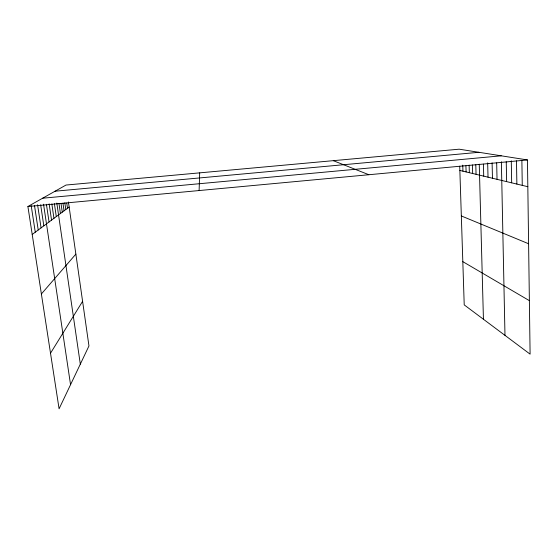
<?xml version="1.0" encoding="UTF-8"?>
<svg xmlns="http://www.w3.org/2000/svg" width="558" height="558" viewBox="0 0 558 558"><rect width="100%" height="100%" fill="white"/><g stroke="black" fill="none" stroke-linecap="round" stroke-linejoin="round"><path stroke-width="0.84" d="M199.115 190.55L199.68 172.854M50.513 353.214L82.598 301.327M41.383 293.961L75.867 254.113M32.211 234.458L69.157 207.039M68.432 201.968L88.959 345.953L59.085 408.812L27.9 206.509L66.018 185.047L459.171 149.188L527.463 159.944L530.1 354.149L464.221 304.891L459.722 166.186M27.9 206.509L527.463 159.944M55.089 191.206L478.931 152.299M42.645 198.209L501.244 155.815M459.862 170.434L527.826 186.7M333.293 160.669L368.845 174.724M461.333 215.946L528.6 243.748M462.819 261.646L529.375 300.65M31.192 205.581L35.273 232.184M37.574 204.772L41.076 227.88M34.498 205.539L38.223 229.994M43.545 204.193L70.552 384.685M40.657 204.8L43.824 225.837M49.139 203.83L51.545 220.11M46.426 204.284L49.055 221.951M54.398 203.691L56.288 216.588M51.845 203.984L53.952 218.324M61.024 203.593L62.266 212.152M58.974 203.482L60.431 213.519M56.818 203.056L80.317 364.144M66.765 203.133L67.497 208.274M64.84 202.854L65.795 209.529M62.956 203.217L64.051 210.826M465.916 165.838L466.104 171.927M462.756 165.154L462.945 171.173M472.41 164.924L472.661 173.496M469.118 165.077L469.341 172.701M479.252 164.143L483.437 319.26M475.793 164.763L476.058 174.312M483.416 164.122L483.723 176.147M487.671 162.887L488.027 177.172M496.676 162.866L497.038 179.334M492.1 162.873L492.463 178.232M501.37 161.764L504.983 335.372M506.245 161.764L506.636 181.629M511.274 160.774L511.672 182.836M516.485 160.795L516.875 184.077M521.883 160.76L522.26 185.368"/></g></svg>
